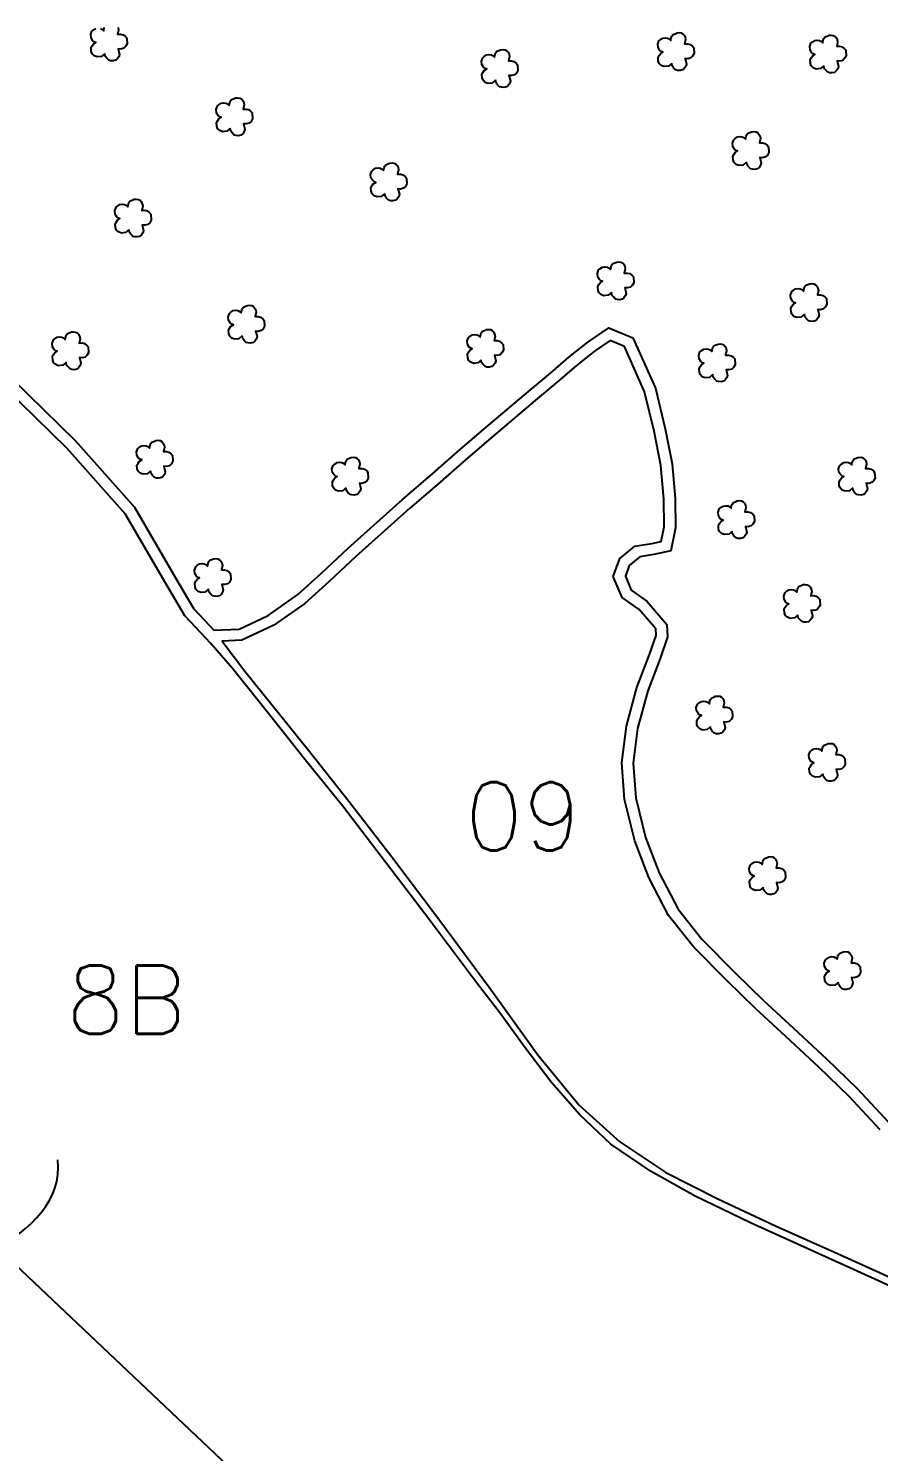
# Model space of a CAD drawing. Extents: x 713955 to 718155, y 7814478 to 7820418.
# Drawn here: x 715456 to 715780, y 7816877 to 7817418 of the extents above; entities that cross this region are included whole.
import ezdxf
from ezdxf import colors
from ezdxf.entities.mleader import LeaderData, LeaderLine
from ezdxf.math import Vec2, Vec3

# ---------------------------------------------------------------- set-up
doc = ezdxf.new("R2010")
doc.units = 0
doc.linetypes.add('CONTINUO', pattern=[0])
for name, color, linetype in [('0114001050', 1, 'Continuous'), ('0114001050008', 5, 'Continuous'), ('0114001050009', 5, 'Continuous'), ('_SIMBOLO ARVORE', 118, 'Continuous'), ('ESCRITA', 7, 'Continuous'), ('TEXTO_NUN_TAL', 7, 'Continuous')]:
    doc.layers.add(name, color=color, linetype=linetype)
doc.styles.add('SIMPLEX', font='simplex', dxfattribs={"height": 0.2})
doc.styles.get("Standard").update_dxf_attribs({"font": 'arial.ttf'})

msp = doc.modelspace()

# ---------------------------------------------------------------- linework, layer by layer
at = {"layer": '0114001050'}
msp.add_lwpolyline([(715450, 7817285.06), (715473.8, 7817261.72), (715496.42, 7817236.34), (715512.99, 7817207.92), (715519.04, 7817197.59), (715525, 7817191.33), (715526.67, 7817189.51), (715536.27, 7817189.9), (715547.28, 7817195.09), (715558.62, 7817203.04), (715567.63, 7817211.23), (715577.74, 7817220.66), (715598.41, 7817239.22), (715608.99, 7817248.17), (715619.52, 7817257.44), (715629.35, 7817265.94), (715647.1, 7817280.95), (715654.83, 7817287.34), (715661.81, 7817293.31), (715668.92, 7817299.07), (715677.01, 7817304.51), (715686.17, 7817300.73), (715694.69, 7817281.62), (715698.47, 7817266.12), (715701.06, 7817252.73), (715702.21, 7817239.55), (715702.37, 7817228.41), (715700.52, 7817219.64), (715694.08, 7817218.24), (715688.71, 7817217.41), (715684.77, 7817214.15), (715683.27, 7817210.03), (715685.49, 7817204.76), (715691.42, 7817200.59), (715699.06, 7817191.71), (715699.33, 7817186.91), (715696.48, 7817178.78), (715691.77, 7817166.37), (715687.91, 7817152.15), (715686.29, 7817138.87), (715687.23, 7817125.76), (715690.99, 7817110.68), (715696.17, 7817097.14), (715703.35, 7817083.33), (715712.41, 7817071.91), (715725.1, 7817059.15), (715735.87, 7817048.57), (715747.25, 7817038.12), (715759.87, 7817026.38), (715771.49, 7817015.11), (715783.56, 7817002.16)], dxfattribs=at)
at = {"layer": '0114001050008', "linetype": 'CONTINUO', "flags": 128}
for points in [[(715575.59, 7817122.65), (715561.43, 7817140.16), (715546.94, 7817158.48), (715533.75, 7817174.98), (715525.42, 7817184.52), (715521.86, 7817188.39), (715515.58, 7817194.99), (715509.28, 7817205.75), (715492.92, 7817233.8), (715470.68, 7817258.75), (715446.98, 7817282), (715434.54, 7817295.78), (715423.89, 7817305.29), (715414.32, 7817310.82), (715410.81, 7817312.98), (715393.63, 7817315.18), (715146.79, 7817235.87), (715733.87, 7816680.59), (715746.99, 7816691.93), (715760.44, 7816703.74), (715774.27, 7816715.74), (715787.76, 7816727.89), (715803.17, 7816741.41), (715819.49, 7816755.57), (715834.71, 7816768.88), (715857.69, 7816789.14), (715869.98, 7816800.18), (715882.55, 7816811.54), (715895.54, 7816823.53), (715907.15, 7816834.64), (715915.66, 7816843.89), (715919.91, 7816852.49), (715920.95, 7816858.1), (715920.48, 7816859.43), (715918.92, 7816867.86), (715914.98, 7816878.98), (715910.26, 7816887.27), (715900.32, 7816894.3), (715886.08, 7816898.82), (715870.38, 7816902.73), (715854.46, 7816907.62), (715838.96, 7816914.5), (715823.92, 7816921.46), (715803.23, 7816931.11), (715779.63, 7816941.91), (715730.93, 7816963.98), (715709.86, 7816974.18), (715693.1, 7816983.52), (715677.68, 7816994), (715665.92, 7817005.16), (715655.2, 7817017.4), (715645.09, 7817030.62), (715635.48, 7817043.95), (715626.89, 7817055.09), (715607.01, 7817081.47), (715575.59, 7817122.65)], [(715146.79, 7817235.87), (715087.53, 7817216.83), (715081.66, 7817210.34), (715079.99, 7817203.64), (715077.53, 7817184.47), (715102.83, 7816879.27), (715107.84, 7816870.83), (715109.43, 7816869.37), (715124.17, 7816856.11), (715171.77, 7816813.11), (715189.05, 7816796.87), (715207.28, 7816779.67), (715246.82, 7816743.56), (715306.41, 7816689.6), (715326.38, 7816671.31), (715345.68, 7816653.02), (715364.52, 7816636.25), (715384.78, 7816618.24), (715404.62, 7816599.89), (715425.71, 7816580.42), (715446.63, 7816561.44), (715466.54, 7816542.97), (715484.71, 7816526.86), (715503.81, 7816514.23), (715518.22, 7816509.11), (715530.93, 7816512.25), (715543.2, 7816517.7), (715554.42, 7816525.51), (715561.55, 7816531.09), (715569.59, 7816537.14), (715575.75, 7816542.1), (715582.73, 7816547.97), (715595.55, 7816559.56), (715604.37, 7816567.11), (715616.49, 7816576.85), (715627.8, 7816587.61), (715634.5, 7816594.57), (715639.65, 7816597.49), (715652.04, 7816607.87), (715666.09, 7816620.77), (715680.8, 7816634.1), (715706.17, 7816656.52), (715720.19, 7816668.56), (715733.87, 7816680.59), (715146.79, 7817235.87)]]:
    msp.add_lwpolyline(points, close=True, dxfattribs=at)
at = {"layer": '0114001050009', "linetype": 'CONTINUO'}
msp.add_lwpolyline([(715780.27, 7816999.38), (715768.42, 7817012.1), (715756.91, 7817023.27), (715744.34, 7817034.96), (715732.91, 7817045.45), (715722.06, 7817056.1), (715709.19, 7817069.05), (715699.73, 7817080.98), (715692.24, 7817095.38), (715686.88, 7817109.39), (715682.97, 7817125.08), (715681.97, 7817138.98), (715683.68, 7817152.98), (715687.68, 7817167.7), (715692.44, 7817180.26), (715694.99, 7817187.53), (715694.85, 7817190.01), (715688.51, 7817197.38), (715682.01, 7817201.96), (715678.65, 7817209.91), (715681.13, 7817216.72), (715686.88, 7817221.48), (715693.3, 7817222.47), (715696.89, 7817223.25), (715698.06, 7817228.83), (715697.91, 7817239.33), (715696.8, 7817252.13), (715694.26, 7817265.2), (715690.61, 7817280.22), (715682.94, 7817297.41), (715677.5, 7817299.66), (715671.48, 7817295.61), (715664.56, 7817290.01), (715657.6, 7817284.05), (715649.86, 7817277.65), (715632.15, 7817262.67), (715622.34, 7817254.2), (715611.8, 7817244.92), (715601.24, 7817235.97), (715580.65, 7817217.49), (715570.54, 7817208.07), (715561.31, 7817199.67), (715549.44, 7817191.36), (715537.31, 7817185.64), (715529.8, 7817185.33), (715538.43, 7817173.9), (715562.66, 7817143.79), (715578.01, 7817124.4), (715594.43, 7817103.24), (715612.61, 7817079.06), (715631.37, 7817053.71), (715649.93, 7817027.98), (715665.71, 7817008.75), (715681.16, 7816994.86), (715698.7, 7816983.18), (715718.44, 7816973.13), (715740.64, 7816962.79), (715764.04, 7816952.32), (715786.75, 7816942.05)], dxfattribs=at)
at = {"layer": '_SIMBOLO ARVORE', "linetype": 'CONTINUO'}
for points in [[(715485.1, 7817408.8, 0), (715483.85, 7817407.76, 0), (715482.27, 7817407.58, 0), (715481.14, 7817408.01, 0), (715480.34, 7817408.8, 0), (715480.01, 7817409.7, 0), (715479.92, 7817411.03, 0), (715480.35, 7817411.87, 0), (715480.81, 7817412.49, 0), (715481.72, 7817413.11, 0), (715481.14, 7817413.3, 0), (715480.57, 7817413.77, 0), (715479.89, 7817414.83, 0), (715479.77, 7817416.09, 0), (715480.26, 7817417.41, 0), (715480.77, 7817417.88, 0), (715481.7, 7817418.45, 0)], [(715483.45, 7817418.47, 0), (715484.07, 7817418.18, 0), (715484.75, 7817417.58, 0), (715484.95, 7817418.73, 0)], [(715490.24, 7817418.74, 0), (715490.4, 7817417.83, 0), (715490.03, 7817416.22, 0), (715491.16, 7817416.23, 0), (715492.09, 7817416.01, 0), (715492.98, 7817415.31, 0), (715493.47, 7817414.75, 0), (715493.6, 7817412.53, 0), (715493.05, 7817411.53, 0), (715492.33, 7817410.87, 0), (715491.19, 7817410.56, 0), (715490.19, 7817410.65, 0), (715490.72, 7817408.57, 0), (715490.48, 7817407.69, 0), (715489.88, 7817406.84, 0), (715489.22, 7817406.32, 0), (715488.28, 7817406.09, 0), (715487.35, 7817406.14, 0), (715486.65, 7817406.34, 0), (715485.85, 7817407.13, 0), (715485.3, 7817407.84, 0), (715485.14, 7817408.91, 0)], [(715700.9, 7817405.13, 0), (715699.66, 7817404.09, 0), (715698.07, 7817403.9, 0), (715696.95, 7817404.34, 0), (715696.15, 7817405.13, 0), (715695.81, 7817406.03, 0), (715695.73, 7817407.36, 0), (715696.16, 7817408.2, 0), (715696.61, 7817408.82, 0), (715697.52, 7817409.44, 0), (715696.94, 7817409.63, 0), (715696.37, 7817410.1, 0), (715695.7, 7817411.16, 0), (715695.58, 7817412.42, 0), (715696.06, 7817413.74, 0), (715696.57, 7817414.21, 0), (715697.5, 7817414.77, 0), (715698.48, 7817414.91, 0), (715699.26, 7817414.79, 0), (715699.88, 7817414.51, 0), (715700.55, 7817413.9, 0), (715700.76, 7817415.06, 0), (715700.93, 7817415.52, 0), (715701.43, 7817416.16, 0), (715702.19, 7817416.44, 0), (715702.92, 7817416.76, 0), (715703.75, 7817416.84, 0), (715704.53, 7817416.73, 0), (715705.16, 7817416.39, 0), (715705.63, 7817415.88, 0), (715706.05, 7817415.07, 0), (715706.21, 7817414.16, 0), (715705.83, 7817412.54, 0), (715706.96, 7817412.56, 0), (715707.9, 7817412.34, 0), (715708.78, 7817411.64, 0), (715709.27, 7817411.08, 0), (715709.4, 7817408.85, 0), (715708.86, 7817407.86, 0), (715708.14, 7817407.2, 0), (715706.99, 7817406.89, 0), (715705.99, 7817406.98, 0), (715706.53, 7817404.9, 0), (715706.28, 7817404.02, 0), (715705.68, 7817403.17, 0), (715705.02, 7817402.65, 0), (715704.08, 7817402.41, 0), (715703.15, 7817402.47, 0), (715702.45, 7817402.67, 0), (715701.65, 7817403.46, 0), (715701.11, 7817404.16, 0), (715700.94, 7817405.24, 0)], [(715758.76, 7817404.22, 0), (715757.51, 7817403.17, 0), (715755.93, 7817402.99, 0), (715754.8, 7817403.43, 0), (715754, 7817404.21, 0), (715753.67, 7817405.11, 0), (715753.58, 7817406.44, 0), (715754.01, 7817407.28, 0), (715754.47, 7817407.91, 0), (715755.38, 7817408.52, 0), (715754.8, 7817408.71, 0), (715754.23, 7817409.18, 0), (715753.55, 7817410.24, 0), (715753.43, 7817411.5, 0), (715753.92, 7817412.82, 0), (715754.43, 7817413.29, 0), (715755.36, 7817413.86, 0), (715756.33, 7817413.99, 0), (715757.11, 7817413.88, 0), (715757.73, 7817413.59, 0), (715758.41, 7817412.99, 0), (715758.61, 7817414.14, 0), (715758.78, 7817414.6, 0), (715759.29, 7817415.24, 0), (715760.04, 7817415.52, 0), (715760.78, 7817415.84, 0), (715761.6, 7817415.92, 0), (715762.38, 7817415.81, 0), (715763.02, 7817415.47, 0), (715763.49, 7817414.96, 0), (715763.9, 7817414.15, 0), (715764.06, 7817413.24, 0), (715763.69, 7817411.63, 0), (715764.82, 7817411.64, 0), (715765.75, 7817411.42, 0), (715766.64, 7817410.72, 0), (715767.13, 7817410.16, 0), (715767.26, 7817407.94, 0), (715766.71, 7817406.94, 0), (715765.99, 7817406.28, 0), (715764.85, 7817405.97, 0), (715763.85, 7817406.06, 0), (715764.38, 7817403.98, 0), (715764.14, 7817403.1, 0), (715763.54, 7817402.25, 0), (715762.88, 7817401.73, 0), (715761.94, 7817401.5, 0), (715761.01, 7817401.55, 0), (715760.31, 7817401.75, 0), (715759.51, 7817402.54, 0), (715758.96, 7817403.25, 0), (715758.8, 7817404.32, 0)], [(715633.87, 7817398.71, 0), (715632.62, 7817397.66, 0), (715631.04, 7817397.48, 0), (715629.91, 7817397.92, 0), (715629.11, 7817398.7, 0), (715628.78, 7817399.61, 0), (715628.69, 7817400.94, 0), (715629.12, 7817401.78, 0), (715629.57, 7817402.4, 0), (715630.49, 7817403.02, 0), (715629.91, 7817403.2, 0), (715629.33, 7817403.67, 0), (715628.66, 7817404.73, 0), (715628.54, 7817406, 0), (715629.02, 7817407.31, 0), (715629.54, 7817407.78, 0), (715630.46, 7817408.35, 0), (715631.44, 7817408.48, 0), (715632.22, 7817408.37, 0), (715632.84, 7817408.08, 0), (715633.52, 7817407.48, 0), (715633.72, 7817408.63, 0), (715633.89, 7817409.1, 0), (715634.4, 7817409.73, 0), (715635.15, 7817410.01, 0), (715635.88, 7817410.34, 0), (715636.71, 7817410.41, 0), (715637.49, 7817410.3, 0), (715638.12, 7817409.97, 0), (715638.6, 7817409.46, 0), (715639.01, 7817408.64, 0), (715639.17, 7817407.74, 0), (715638.79, 7817406.12, 0), (715639.93, 7817406.14, 0), (715640.86, 7817405.91, 0), (715641.74, 7817405.21, 0), (715642.23, 7817404.65, 0), (715642.37, 7817402.43, 0), (715641.82, 7817401.43, 0), (715641.1, 7817400.77, 0), (715639.96, 7817400.47, 0), (715638.96, 7817400.55, 0), (715639.49, 7817398.48, 0), (715639.25, 7817397.59, 0), (715638.65, 7817396.75, 0), (715637.99, 7817396.22, 0), (715637.05, 7817395.99, 0), (715636.11, 7817396.05, 0), (715635.42, 7817396.24, 0), (715634.62, 7817397.03, 0), (715634.07, 7817397.74, 0), (715633.9, 7817398.82, 0)], [(715532.85, 7817380.35, 0), (715531.6, 7817379.31, 0), (715530.02, 7817379.12, 0), (715528.89, 7817379.56, 0), (715528.09, 7817380.35, 0), (715527.76, 7817381.25, 0), (715527.67, 7817382.58, 0), (715528.1, 7817383.42, 0), (715528.56, 7817384.04, 0), (715529.47, 7817384.66, 0), (715528.89, 7817384.85, 0), (715528.32, 7817385.32, 0), (715527.64, 7817386.38, 0), (715527.52, 7817387.64, 0), (715528.01, 7817388.96, 0), (715528.52, 7817389.43, 0), (715529.45, 7817389.99, 0), (715530.43, 7817390.13, 0), (715531.21, 7817390.01, 0), (715531.82, 7817389.73, 0), (715532.5, 7817389.12, 0), (715532.7, 7817390.28, 0), (715532.88, 7817390.74, 0), (715533.38, 7817391.38, 0), (715534.13, 7817391.66, 0), (715534.87, 7817391.98, 0), (715535.69, 7817392.06, 0), (715536.47, 7817391.95, 0), (715537.11, 7817391.61, 0), (715537.58, 7817391.1, 0), (715537.99, 7817390.29, 0), (715538.15, 7817389.38, 0), (715537.78, 7817387.76, 0), (715538.91, 7817387.78, 0), (715539.85, 7817387.56, 0), (715540.73, 7817386.86, 0), (715541.22, 7817386.3, 0), (715541.35, 7817384.07, 0), (715540.81, 7817383.08, 0), (715540.08, 7817382.42, 0), (715538.94, 7817382.11, 0), (715537.94, 7817382.2, 0), (715538.48, 7817380.12, 0), (715538.23, 7817379.24, 0), (715537.63, 7817378.39, 0), (715536.97, 7817377.87, 0), (715536.03, 7817377.63, 0), (715535.1, 7817377.69, 0), (715534.4, 7817377.89, 0), (715533.6, 7817378.68, 0), (715533.05, 7817379.38, 0), (715532.89, 7817380.46, 0)], [(715729.37, 7817367.5, 0), (715728.13, 7817366.46, 0), (715726.54, 7817366.28, 0), (715725.41, 7817366.71, 0), (715724.61, 7817367.5, 0), (715724.28, 7817368.4, 0), (715724.19, 7817369.73, 0), (715724.62, 7817370.57, 0), (715725.08, 7817371.19, 0), (715725.99, 7817371.81, 0), (715725.41, 7817372, 0), (715724.84, 7817372.47, 0), (715724.17, 7817373.53, 0), (715724.05, 7817374.79, 0), (715724.53, 7817376.11, 0), (715725.04, 7817376.58, 0), (715725.97, 7817377.15, 0), (715726.95, 7817377.28, 0), (715727.73, 7817377.17, 0), (715728.34, 7817376.88, 0), (715729.02, 7817376.28, 0), (715729.22, 7817377.43, 0), (715729.4, 7817377.89, 0), (715729.9, 7817378.53, 0), (715730.65, 7817378.81, 0), (715731.39, 7817379.13, 0), (715732.21, 7817379.21, 0), (715733, 7817379.1, 0), (715733.63, 7817378.76, 0), (715734.1, 7817378.25, 0), (715734.51, 7817377.44, 0), (715734.68, 7817376.53, 0), (715734.3, 7817374.92, 0), (715735.43, 7817374.93, 0), (715736.37, 7817374.71, 0), (715737.25, 7817374.01, 0), (715737.74, 7817373.45, 0), (715737.87, 7817371.23, 0), (715737.33, 7817370.23, 0), (715736.6, 7817369.57, 0), (715735.46, 7817369.26, 0), (715734.46, 7817369.35, 0), (715735, 7817367.27, 0), (715734.75, 7817366.39, 0), (715734.15, 7817365.54, 0), (715733.49, 7817365.02, 0), (715732.55, 7817364.79, 0), (715731.62, 7817364.84, 0), (715730.92, 7817365.04, 0), (715730.12, 7817365.83, 0), (715729.58, 7817366.54, 0), (715729.41, 7817367.61, 0)], [(715591.62, 7817355.57, 0), (715590.38, 7817354.53, 0), (715588.79, 7817354.34, 0), (715587.66, 7817354.78, 0), (715586.86, 7817355.57, 0), (715586.53, 7817356.47, 0), (715586.44, 7817357.8, 0), (715586.88, 7817358.64, 0), (715587.33, 7817359.26, 0), (715588.24, 7817359.88, 0), (715587.66, 7817360.07, 0), (715587.09, 7817360.54, 0), (715586.42, 7817361.6, 0), (715586.3, 7817362.86, 0), (715586.78, 7817364.18, 0), (715587.29, 7817364.65, 0), (715588.22, 7817365.22, 0), (715589.2, 7817365.35, 0), (715589.98, 7817365.23, 0), (715590.6, 7817364.95, 0), (715591.27, 7817364.35, 0), (715591.48, 7817365.5, 0), (715591.65, 7817365.96, 0), (715592.15, 7817366.6, 0), (715592.91, 7817366.88, 0), (715593.64, 7817367.2, 0), (715594.47, 7817367.28, 0), (715595.25, 7817367.17, 0), (715595.88, 7817366.83, 0), (715596.35, 7817366.32, 0), (715596.77, 7817365.51, 0), (715596.93, 7817364.6, 0), (715596.55, 7817362.99, 0), (715597.68, 7817363, 0), (715598.62, 7817362.78, 0), (715599.5, 7817362.08, 0), (715599.99, 7817361.52, 0), (715600.12, 7817359.29, 0), (715599.58, 7817358.3, 0), (715598.85, 7817357.64, 0), (715597.71, 7817357.33, 0), (715596.71, 7817357.42, 0), (715597.25, 7817355.34, 0), (715597, 7817354.46, 0), (715596.4, 7817353.61, 0), (715595.74, 7817353.09, 0), (715594.8, 7817352.85, 0), (715593.87, 7817352.91, 0), (715593.17, 7817353.11, 0), (715592.37, 7817353.9, 0), (715591.83, 7817354.61, 0), (715591.66, 7817355.68, 0)], [(715494.28, 7817341.81, 0), (715493.03, 7817340.76, 0), (715491.45, 7817340.58, 0), (715490.32, 7817341.02, 0), (715489.52, 7817341.8, 0), (715489.19, 7817342.7, 0), (715489.1, 7817344.04, 0), (715489.53, 7817344.88, 0), (715489.99, 7817345.5, 0), (715490.9, 7817346.12, 0), (715490.32, 7817346.3, 0), (715489.75, 7817346.77, 0), (715489.08, 7817347.83, 0), (715488.95, 7817349.09, 0), (715489.44, 7817350.41, 0), (715489.95, 7817350.88, 0), (715490.88, 7817351.45, 0), (715491.86, 7817351.58, 0), (715492.64, 7817351.47, 0), (715493.25, 7817351.18, 0), (715493.93, 7817350.58, 0), (715494.13, 7817351.73, 0), (715494.31, 7817352.19, 0), (715494.81, 7817352.83, 0), (715495.56, 7817353.11, 0), (715496.3, 7817353.44, 0), (715497.12, 7817353.51, 0), (715497.9, 7817353.4, 0), (715498.54, 7817353.06, 0), (715499.01, 7817352.55, 0), (715499.42, 7817351.74, 0), (715499.58, 7817350.83, 0), (715499.21, 7817349.22, 0), (715500.34, 7817349.24, 0), (715501.28, 7817349.01, 0), (715502.16, 7817348.31, 0), (715502.65, 7817347.75, 0), (715502.78, 7817345.53, 0), (715502.24, 7817344.53, 0), (715501.51, 7817343.87, 0), (715500.37, 7817343.56, 0), (715499.37, 7817343.65, 0), (715499.91, 7817341.58, 0), (715499.66, 7817340.69, 0), (715499.06, 7817339.85, 0), (715498.4, 7817339.32, 0), (715497.46, 7817339.09, 0), (715496.53, 7817339.14, 0), (715495.83, 7817339.34, 0), (715495.03, 7817340.13, 0), (715494.49, 7817340.84, 0), (715494.32, 7817341.91, 0)], [(715677.94, 7817317.95, 0), (715676.7, 7817316.9, 0), (715675.12, 7817316.72, 0), (715673.99, 7817317.15, 0), (715673.19, 7817317.94, 0), (715672.86, 7817318.84, 0), (715672.77, 7817320.17, 0), (715673.2, 7817321.01, 0), (715673.65, 7817321.63, 0), (715674.57, 7817322.25, 0), (715673.99, 7817322.44, 0), (715673.41, 7817322.91, 0), (715672.74, 7817323.97, 0), (715672.62, 7817325.23, 0), (715673.1, 7817326.55, 0), (715673.61, 7817327.02, 0), (715674.54, 7817327.59, 0), (715675.52, 7817327.72, 0), (715676.3, 7817327.61, 0), (715676.92, 7817327.32, 0), (715677.6, 7817326.72, 0), (715677.8, 7817327.87, 0), (715677.97, 7817328.33, 0), (715678.48, 7817328.97, 0), (715679.23, 7817329.25, 0), (715679.96, 7817329.57, 0), (715680.79, 7817329.65, 0), (715681.57, 7817329.54, 0), (715682.2, 7817329.2, 0), (715682.68, 7817328.69, 0), (715683.09, 7817327.88, 0), (715683.25, 7817326.97, 0), (715682.87, 7817325.36, 0), (715684.01, 7817325.37, 0), (715684.94, 7817325.15, 0), (715685.82, 7817324.45, 0), (715686.31, 7817323.89, 0), (715686.45, 7817321.67, 0), (715685.9, 7817320.67, 0), (715685.18, 7817320.01, 0), (715684.04, 7817319.7, 0), (715683.04, 7817319.79, 0), (715683.57, 7817317.71, 0), (715683.33, 7817316.83, 0), (715682.73, 7817315.98, 0), (715682.06, 7817315.46, 0), (715681.13, 7817315.23, 0), (715680.19, 7817315.28, 0), (715679.5, 7817315.48, 0), (715678.69, 7817316.27, 0), (715678.15, 7817316.98, 0), (715677.98, 7817318.05, 0)], [(715751.41, 7817309.69, 0), (715750.17, 7817308.64, 0), (715748.58, 7817308.46, 0), (715747.45, 7817308.89, 0), (715746.65, 7817309.68, 0), (715746.32, 7817310.58, 0), (715746.23, 7817311.91, 0), (715746.66, 7817312.75, 0), (715747.12, 7817313.37, 0), (715748.03, 7817313.99, 0), (715747.45, 7817314.18, 0), (715746.88, 7817314.65, 0), (715746.21, 7817315.71, 0), (715746.09, 7817316.97, 0), (715746.57, 7817318.29, 0), (715747.08, 7817318.76, 0), (715748.01, 7817319.33, 0), (715748.99, 7817319.46, 0), (715749.77, 7817319.35, 0), (715750.38, 7817319.06, 0), (715751.06, 7817318.46, 0), (715751.26, 7817319.61, 0), (715751.44, 7817320.07, 0), (715751.94, 7817320.71, 0), (715752.69, 7817320.99, 0), (715753.43, 7817321.31, 0), (715754.25, 7817321.39, 0), (715755.04, 7817321.28, 0), (715755.67, 7817320.94, 0), (715756.14, 7817320.43, 0), (715756.55, 7817319.62, 0), (715756.72, 7817318.71, 0), (715756.34, 7817317.1, 0), (715757.47, 7817317.11, 0), (715758.41, 7817316.89, 0), (715759.29, 7817316.19, 0), (715759.78, 7817315.63, 0), (715759.91, 7817313.41, 0), (715759.37, 7817312.41, 0), (715758.64, 7817311.75, 0), (715757.5, 7817311.44, 0), (715756.5, 7817311.53, 0), (715757.04, 7817309.45, 0), (715756.79, 7817308.57, 0), (715756.19, 7817307.72, 0), (715755.53, 7817307.2, 0), (715754.59, 7817306.97, 0), (715753.66, 7817307.02, 0), (715752.96, 7817307.22, 0), (715752.16, 7817308.01, 0), (715751.62, 7817308.72, 0), (715751.45, 7817309.79, 0)], [(715537.44, 7817301.43, 0), (715536.2, 7817300.38, 0), (715534.61, 7817300.2, 0), (715533.48, 7817300.64, 0), (715532.68, 7817301.42, 0), (715532.35, 7817302.32, 0), (715532.26, 7817303.65, 0), (715532.69, 7817304.49, 0), (715533.15, 7817305.11, 0), (715534.06, 7817305.73, 0), (715533.48, 7817305.92, 0), (715532.91, 7817306.39, 0), (715532.24, 7817307.45, 0), (715532.12, 7817308.71, 0), (715532.6, 7817310.03, 0), (715533.11, 7817310.5, 0), (715534.04, 7817311.07, 0), (715535.02, 7817311.2, 0), (715535.8, 7817311.09, 0), (715536.41, 7817310.8, 0), (715537.09, 7817310.2, 0), (715537.29, 7817311.35, 0), (715537.47, 7817311.81, 0), (715537.97, 7817312.45, 0), (715538.72, 7817312.73, 0), (715539.46, 7817313.05, 0), (715540.28, 7817313.13, 0), (715541.07, 7817313.02, 0), (715541.7, 7817312.68, 0), (715542.17, 7817312.17, 0), (715542.58, 7817311.36, 0), (715542.75, 7817310.45, 0), (715542.37, 7817308.84, 0), (715543.5, 7817308.85, 0), (715544.44, 7817308.63, 0), (715545.32, 7817307.93, 0), (715545.81, 7817307.37, 0), (715545.94, 7817305.15, 0), (715545.4, 7817304.15, 0), (715544.67, 7817303.49, 0), (715543.53, 7817303.18, 0), (715542.53, 7817303.27, 0), (715543.07, 7817301.19, 0), (715542.82, 7817300.31, 0), (715542.22, 7817299.46, 0), (715541.56, 7817298.94, 0), (715540.62, 7817298.71, 0), (715539.69, 7817298.76, 0), (715538.99, 7817298.96, 0), (715538.19, 7817299.75, 0), (715537.65, 7817300.46, 0), (715537.48, 7817301.53, 0)], [(715628.36, 7817292.25, 0), (715627.11, 7817291.2, 0), (715625.53, 7817291.02, 0), (715624.4, 7817291.46, 0), (715623.6, 7817292.24, 0), (715623.27, 7817293.14, 0), (715623.18, 7817294.48, 0), (715623.61, 7817295.32, 0), (715624.06, 7817295.94, 0), (715624.98, 7817296.56, 0), (715624.4, 7817296.74, 0), (715623.82, 7817297.21, 0), (715623.15, 7817298.27, 0), (715623.03, 7817299.54, 0), (715623.52, 7817300.85, 0), (715624.03, 7817301.32, 0), (715624.96, 7817301.89, 0), (715625.93, 7817302.02, 0), (715626.71, 7817301.91, 0), (715627.33, 7817301.62, 0), (715628.01, 7817301.02, 0), (715628.21, 7817302.17, 0), (715628.38, 7817302.63, 0), (715628.89, 7817303.27, 0), (715629.64, 7817303.55, 0), (715630.37, 7817303.88, 0), (715631.2, 7817303.95, 0), (715631.98, 7817303.84, 0), (715632.61, 7817303.5, 0), (715633.09, 7817303, 0), (715633.5, 7817302.18, 0), (715633.66, 7817301.27, 0), (715633.28, 7817299.66, 0), (715634.42, 7817299.68, 0), (715635.35, 7817299.45, 0), (715636.23, 7817298.75, 0), (715636.72, 7817298.19, 0), (715636.86, 7817295.97, 0), (715636.31, 7817294.97, 0), (715635.59, 7817294.31, 0), (715634.45, 7817294.01, 0), (715633.45, 7817294.09, 0), (715633.98, 7817292.02, 0), (715633.74, 7817291.13, 0), (715633.14, 7817290.29, 0), (715632.48, 7817289.76, 0), (715631.54, 7817289.53, 0), (715630.6, 7817289.59, 0), (715629.91, 7817289.78, 0), (715629.11, 7817290.57, 0), (715628.56, 7817291.28, 0), (715628.39, 7817292.35, 0)], [(715470.4, 7817291.33, 0), (715469.16, 7817290.28, 0), (715467.57, 7817290.1, 0), (715466.45, 7817290.54, 0), (715465.65, 7817291.33, 0), (715465.31, 7817292.23, 0), (715465.23, 7817293.56, 0), (715465.66, 7817294.4, 0), (715466.11, 7817295.02, 0), (715467.02, 7817295.64, 0), (715466.44, 7817295.82, 0), (715465.87, 7817296.3, 0), (715465.2, 7817297.36, 0), (715465.08, 7817298.62, 0), (715465.56, 7817299.93, 0), (715466.07, 7817300.4, 0), (715467, 7817300.97, 0), (715467.98, 7817301.1, 0), (715468.76, 7817300.99, 0), (715469.38, 7817300.71, 0), (715470.05, 7817300.1, 0), (715470.26, 7817301.26, 0), (715470.43, 7817301.72, 0), (715470.93, 7817302.36, 0), (715471.69, 7817302.63, 0), (715472.42, 7817302.96, 0), (715473.25, 7817303.03, 0), (715474.03, 7817302.92, 0), (715474.66, 7817302.59, 0), (715475.13, 7817302.08, 0), (715475.55, 7817301.26, 0), (715475.71, 7817300.36, 0), (715475.33, 7817298.74, 0), (715476.46, 7817298.76, 0), (715477.4, 7817298.53, 0), (715478.28, 7817297.83, 0), (715478.77, 7817297.28, 0), (715478.91, 7817295.05, 0), (715478.36, 7817294.06, 0), (715477.64, 7817293.39, 0), (715476.49, 7817293.09, 0), (715475.5, 7817293.18, 0), (715476.03, 7817291.1, 0), (715475.78, 7817290.21, 0), (715475.18, 7817289.37, 0), (715474.52, 7817288.84, 0), (715473.58, 7817288.61, 0), (715472.65, 7817288.67, 0), (715471.95, 7817288.87, 0), (715471.15, 7817289.65, 0), (715470.61, 7817290.36, 0), (715470.44, 7817291.44, 0)], [(715716.51, 7817286.74, 0), (715715.27, 7817285.69, 0), (715713.69, 7817285.51, 0), (715712.56, 7817285.95, 0), (715711.76, 7817286.74, 0), (715711.43, 7817287.64, 0), (715711.34, 7817288.97, 0), (715711.77, 7817289.81, 0), (715712.22, 7817290.43, 0), (715713.13, 7817291.05, 0), (715712.55, 7817291.23, 0), (715711.98, 7817291.71, 0), (715711.31, 7817292.77, 0), (715711.19, 7817294.03, 0), (715711.67, 7817295.34, 0), (715712.18, 7817295.81, 0), (715713.11, 7817296.38, 0), (715714.09, 7817296.51, 0), (715714.87, 7817296.4, 0), (715715.49, 7817296.12, 0), (715716.16, 7817295.51, 0), (715716.37, 7817296.67, 0), (715716.54, 7817297.13, 0), (715717.05, 7817297.77, 0), (715717.8, 7817298.04, 0), (715718.53, 7817298.37, 0), (715719.36, 7817298.44, 0), (715720.14, 7817298.33, 0), (715720.77, 7817298, 0), (715721.24, 7817297.49, 0), (715721.66, 7817296.67, 0), (715721.82, 7817295.77, 0), (715721.44, 7817294.15, 0), (715722.58, 7817294.17, 0), (715723.51, 7817293.94, 0), (715724.39, 7817293.25, 0), (715724.88, 7817292.69, 0), (715725.02, 7817290.46, 0), (715724.47, 7817289.47, 0), (715723.75, 7817288.8, 0), (715722.61, 7817288.5, 0), (715721.61, 7817288.59, 0), (715722.14, 7817286.51, 0), (715721.9, 7817285.62, 0), (715721.3, 7817284.78, 0), (715720.63, 7817284.25, 0), (715719.69, 7817284.02, 0), (715718.76, 7817284.08, 0), (715718.07, 7817284.28, 0), (715717.26, 7817285.06, 0), (715716.72, 7817285.77, 0), (715716.55, 7817286.85, 0)], [(715502.54, 7817250.03, 0), (715501.3, 7817248.98, 0), (715499.72, 7817248.8, 0), (715498.59, 7817249.24, 0), (715497.79, 7817250.03, 0), (715497.46, 7817250.93, 0), (715497.37, 7817252.26, 0), (715497.8, 7817253.1, 0), (715498.25, 7817253.72, 0), (715499.17, 7817254.34, 0), (715498.58, 7817254.52, 0), (715498.01, 7817255, 0), (715497.34, 7817256.06, 0), (715497.22, 7817257.32, 0), (715497.7, 7817258.63, 0), (715498.21, 7817259.1, 0), (715499.14, 7817259.67, 0), (715500.12, 7817259.8, 0), (715500.9, 7817259.69, 0), (715501.52, 7817259.41, 0), (715502.2, 7817258.8, 0), (715502.4, 7817259.96, 0), (715502.57, 7817260.42, 0), (715503.08, 7817261.06, 0), (715503.83, 7817261.33, 0), (715504.56, 7817261.66, 0), (715505.39, 7817261.73, 0), (715506.17, 7817261.62, 0), (715506.8, 7817261.29, 0), (715507.28, 7817260.78, 0), (715507.69, 7817259.96, 0), (715507.85, 7817259.06, 0), (715507.47, 7817257.44, 0), (715508.61, 7817257.46, 0), (715509.54, 7817257.23, 0), (715510.42, 7817256.53, 0), (715510.91, 7817255.98, 0), (715511.05, 7817253.75, 0), (715510.5, 7817252.76, 0), (715509.78, 7817252.09, 0), (715508.64, 7817251.79, 0), (715507.64, 7817251.88, 0), (715508.17, 7817249.8, 0), (715507.93, 7817248.91, 0), (715507.33, 7817248.07, 0), (715506.66, 7817247.54, 0), (715505.73, 7817247.31, 0), (715504.79, 7817247.37, 0), (715504.1, 7817247.57, 0), (715503.29, 7817248.35, 0), (715502.75, 7817249.06, 0), (715502.58, 7817250.14, 0)], [(715576.93, 7817243.61, 0), (715575.68, 7817242.56, 0), (715574.1, 7817242.38, 0), (715572.97, 7817242.82, 0), (715572.17, 7817243.6, 0), (715571.84, 7817244.5, 0), (715571.75, 7817245.83, 0), (715572.18, 7817246.67, 0), (715572.64, 7817247.3, 0), (715573.55, 7817247.91, 0), (715572.97, 7817248.1, 0), (715572.4, 7817248.57, 0), (715571.72, 7817249.63, 0), (715571.6, 7817250.89, 0), (715572.09, 7817252.21, 0), (715572.6, 7817252.68, 0), (715573.53, 7817253.25, 0), (715574.51, 7817253.38, 0), (715575.29, 7817253.27, 0), (715575.9, 7817252.98, 0), (715576.58, 7817252.38, 0), (715576.78, 7817253.53, 0), (715576.95, 7817253.99, 0), (715577.46, 7817254.63, 0), (715578.21, 7817254.91, 0), (715578.95, 7817255.23, 0), (715579.77, 7817255.31, 0), (715580.55, 7817255.2, 0), (715581.19, 7817254.86, 0), (715581.66, 7817254.35, 0), (715582.07, 7817253.54, 0), (715582.23, 7817252.63, 0), (715581.86, 7817251.02, 0), (715582.99, 7817251.03, 0), (715583.93, 7817250.81, 0), (715584.81, 7817250.11, 0), (715585.3, 7817249.55, 0), (715585.43, 7817247.33, 0), (715584.89, 7817246.33, 0), (715584.16, 7817245.67, 0), (715583.02, 7817245.36, 0), (715582.02, 7817245.45, 0), (715582.55, 7817243.37, 0), (715582.31, 7817242.49, 0), (715581.71, 7817241.64, 0), (715581.05, 7817241.12, 0), (715580.11, 7817240.89, 0), (715579.18, 7817240.94, 0), (715578.48, 7817241.14, 0), (715577.68, 7817241.93, 0), (715577.13, 7817242.64, 0), (715576.97, 7817243.71, 0)], [(715769.78, 7817243.61, 0), (715768.53, 7817242.56, 0), (715766.95, 7817242.38, 0), (715765.82, 7817242.82, 0), (715765.02, 7817243.6, 0), (715764.69, 7817244.5, 0), (715764.6, 7817245.83, 0), (715765.03, 7817246.67, 0), (715765.49, 7817247.3, 0), (715766.4, 7817247.91, 0), (715765.82, 7817248.1, 0), (715765.25, 7817248.57, 0), (715764.57, 7817249.63, 0), (715764.45, 7817250.89, 0), (715764.94, 7817252.21, 0), (715765.45, 7817252.68, 0), (715766.38, 7817253.25, 0), (715767.35, 7817253.38, 0), (715768.13, 7817253.27, 0), (715768.75, 7817252.98, 0), (715769.43, 7817252.38, 0), (715769.63, 7817253.53, 0), (715769.8, 7817253.99, 0), (715770.31, 7817254.63, 0), (715771.06, 7817254.91, 0), (715771.79, 7817255.23, 0), (715772.62, 7817255.31, 0), (715773.4, 7817255.2, 0), (715774.04, 7817254.86, 0), (715774.51, 7817254.35, 0), (715774.92, 7817253.54, 0), (715775.08, 7817252.63, 0), (715774.71, 7817251.02, 0), (715775.84, 7817251.03, 0), (715776.77, 7817250.81, 0), (715777.66, 7817250.11, 0), (715778.15, 7817249.55, 0), (715778.28, 7817247.33, 0), (715777.73, 7817246.33, 0), (715777.01, 7817245.67, 0), (715775.87, 7817245.36, 0), (715774.87, 7817245.45, 0), (715775.4, 7817243.37, 0), (715775.16, 7817242.49, 0), (715774.56, 7817241.64, 0), (715773.9, 7817241.12, 0), (715772.96, 7817240.89, 0), (715772.03, 7817240.94, 0), (715771.33, 7817241.14, 0), (715770.53, 7817241.93, 0), (715769.98, 7817242.64, 0), (715769.82, 7817243.71, 0)], [(715723.86, 7817227.09, 0), (715722.62, 7817226.04, 0), (715721.03, 7817225.86, 0), (715719.9, 7817226.3, 0), (715719.1, 7817227.08, 0), (715718.77, 7817227.98, 0), (715718.68, 7817229.31, 0), (715719.11, 7817230.15, 0), (715719.57, 7817230.78, 0), (715720.48, 7817231.39, 0), (715719.9, 7817231.58, 0), (715719.33, 7817232.05, 0), (715718.66, 7817233.11, 0), (715718.54, 7817234.37, 0), (715719.02, 7817235.69, 0), (715719.53, 7817236.16, 0), (715720.46, 7817236.73, 0), (715721.44, 7817236.86, 0), (715722.22, 7817236.75, 0), (715722.83, 7817236.46, 0), (715723.51, 7817235.86, 0), (715723.71, 7817237.01, 0), (715723.89, 7817237.47, 0), (715724.39, 7817238.11, 0), (715725.14, 7817238.39, 0), (715725.88, 7817238.71, 0), (715726.7, 7817238.79, 0), (715727.49, 7817238.68, 0), (715728.12, 7817238.34, 0), (715728.59, 7817237.83, 0), (715729, 7817237.02, 0), (715729.17, 7817236.11, 0), (715728.79, 7817234.5, 0), (715729.92, 7817234.51, 0), (715730.86, 7817234.29, 0), (715731.74, 7817233.59, 0), (715732.23, 7817233.03, 0), (715732.36, 7817230.81, 0), (715731.82, 7817229.81, 0), (715731.09, 7817229.15, 0), (715729.95, 7817228.84, 0), (715728.95, 7817228.93, 0), (715729.49, 7817226.85, 0), (715729.24, 7817225.97, 0), (715728.64, 7817225.12, 0), (715727.98, 7817224.6, 0), (715727.04, 7817224.37, 0), (715726.11, 7817224.42, 0), (715725.41, 7817224.62, 0), (715724.61, 7817225.41, 0), (715724.07, 7817226.12, 0), (715723.9, 7817227.19, 0)], [(715524.58, 7817205.06, 0), (715523.34, 7817204.01, 0), (715521.76, 7817203.83, 0), (715520.63, 7817204.27, 0), (715519.83, 7817205.06, 0), (715519.5, 7817205.96, 0), (715519.41, 7817207.29, 0), (715519.84, 7817208.13, 0), (715520.29, 7817208.75, 0), (715521.2, 7817209.37, 0), (715520.62, 7817209.55, 0), (715520.05, 7817210.02, 0), (715519.38, 7817211.08, 0), (715519.26, 7817212.35, 0), (715519.74, 7817213.66, 0), (715520.25, 7817214.13, 0), (715521.18, 7817214.7, 0), (715522.16, 7817214.83, 0), (715522.94, 7817214.72, 0), (715523.56, 7817214.43, 0), (715524.23, 7817213.83, 0), (715524.44, 7817214.98, 0), (715524.61, 7817215.45, 0), (715525.12, 7817216.09, 0), (715525.87, 7817216.36, 0), (715526.6, 7817216.69, 0), (715527.43, 7817216.76, 0), (715528.21, 7817216.65, 0), (715528.84, 7817216.32, 0), (715529.31, 7817215.81, 0), (715529.73, 7817214.99, 0), (715529.89, 7817214.09, 0), (715529.51, 7817212.47, 0), (715530.65, 7817212.49, 0), (715531.58, 7817212.26, 0), (715532.46, 7817211.56, 0), (715532.95, 7817211, 0), (715533.09, 7817208.78, 0), (715532.54, 7817207.79, 0), (715531.82, 7817207.12, 0), (715530.68, 7817206.82, 0), (715529.68, 7817206.91, 0), (715530.21, 7817204.83, 0), (715529.97, 7817203.94, 0), (715529.37, 7817203.1, 0), (715528.7, 7817202.57, 0), (715527.76, 7817202.34, 0), (715526.83, 7817202.4, 0), (715526.14, 7817202.6, 0), (715525.33, 7817203.38, 0), (715524.79, 7817204.09, 0), (715524.62, 7817205.17, 0)], [(715748.88, 7817195.22, 0), (715747.63, 7817194.17, 0), (715746.05, 7817193.99, 0), (715744.92, 7817194.43, 0), (715744.12, 7817195.21, 0), (715743.79, 7817196.11, 0), (715743.7, 7817197.45, 0), (715744.13, 7817198.29, 0), (715744.59, 7817198.91, 0), (715745.5, 7817199.53, 0), (715744.92, 7817199.71, 0), (715744.35, 7817200.18, 0), (715743.67, 7817201.24, 0), (715743.55, 7817202.5, 0), (715744.04, 7817203.82, 0), (715744.55, 7817204.29, 0), (715745.48, 7817204.86, 0), (715746.45, 7817204.99, 0), (715747.23, 7817204.88, 0), (715747.85, 7817204.59, 0), (715748.53, 7817203.99, 0), (715748.73, 7817205.14, 0), (715748.9, 7817205.6, 0), (715749.41, 7817206.24, 0), (715750.16, 7817206.52, 0), (715750.89, 7817206.85, 0), (715751.72, 7817206.92, 0), (715752.5, 7817206.81, 0), (715753.14, 7817206.47, 0), (715753.61, 7817205.96, 0), (715754.02, 7817205.15, 0), (715754.18, 7817204.24, 0), (715753.81, 7817202.63, 0), (715754.94, 7817202.65, 0), (715755.87, 7817202.42, 0), (715756.76, 7817201.72, 0), (715757.25, 7817201.16, 0), (715757.38, 7817198.94, 0), (715756.83, 7817197.94, 0), (715756.11, 7817197.28, 0), (715754.97, 7817196.97, 0), (715753.97, 7817197.06, 0), (715754.5, 7817194.99, 0), (715754.26, 7817194.1, 0), (715753.66, 7817193.26, 0), (715753, 7817192.73, 0), (715752.06, 7817192.5, 0), (715751.13, 7817192.55, 0), (715750.43, 7817192.75, 0), (715749.63, 7817193.54, 0), (715749.08, 7817194.25, 0), (715748.92, 7817195.32, 0)], [(715715.6, 7817152.75, 0), (715714.35, 7817151.7, 0), (715712.77, 7817151.52, 0), (715711.64, 7817151.96, 0), (715710.84, 7817152.74, 0), (715710.51, 7817153.64, 0), (715710.42, 7817154.97, 0), (715710.85, 7817155.82, 0), (715711.31, 7817156.44, 0), (715712.22, 7817157.05, 0), (715711.64, 7817157.24, 0), (715711.06, 7817157.71, 0), (715710.39, 7817158.77, 0), (715710.27, 7817160.03, 0), (715710.76, 7817161.35, 0), (715711.27, 7817161.82, 0), (715712.2, 7817162.39, 0), (715713.17, 7817162.52, 0), (715713.95, 7817162.41, 0), (715714.57, 7817162.12, 0), (715715.25, 7817161.52, 0), (715715.45, 7817162.67, 0), (715715.62, 7817163.13, 0), (715716.13, 7817163.77, 0), (715716.88, 7817164.05, 0), (715717.61, 7817164.37, 0), (715718.44, 7817164.45, 0), (715719.22, 7817164.34, 0), (715719.86, 7817164, 0), (715720.33, 7817163.49, 0), (715720.74, 7817162.68, 0), (715720.9, 7817161.77, 0), (715720.53, 7817160.16, 0), (715721.66, 7817160.18, 0), (715722.59, 7817159.95, 0), (715723.48, 7817159.25, 0), (715723.97, 7817158.69, 0), (715724.1, 7817156.47, 0), (715723.55, 7817155.47, 0), (715722.83, 7817154.81, 0), (715721.69, 7817154.5, 0), (715720.69, 7817154.59, 0), (715721.22, 7817152.52, 0), (715720.98, 7817151.63, 0), (715720.38, 7817150.79, 0), (715719.72, 7817150.26, 0), (715718.78, 7817150.03, 0), (715717.85, 7817150.08, 0), (715717.15, 7817150.28, 0), (715716.35, 7817151.07, 0), (715715.8, 7817151.78, 0), (715715.63, 7817152.85, 0)], [(715758.43, 7817134.75, 0), (715757.19, 7817133.7, 0), (715755.61, 7817133.52, 0), (715754.48, 7817133.96, 0), (715753.68, 7817134.75, 0), (715753.35, 7817135.65, 0), (715753.26, 7817136.98, 0), (715753.69, 7817137.82, 0), (715754.14, 7817138.44, 0), (715755.06, 7817139.06, 0), (715754.48, 7817139.24, 0), (715753.9, 7817139.72, 0), (715753.23, 7817140.78, 0), (715753.11, 7817142.04, 0), (715753.59, 7817143.35, 0), (715754.1, 7817143.82, 0), (715755.03, 7817144.39, 0), (715756.01, 7817144.52, 0), (715756.79, 7817144.41, 0), (715757.41, 7817144.13, 0), (715758.09, 7817143.52, 0), (715758.29, 7817144.68, 0), (715758.46, 7817145.14, 0), (715758.97, 7817145.78, 0), (715759.72, 7817146.05, 0), (715760.45, 7817146.38, 0), (715761.28, 7817146.45, 0), (715762.06, 7817146.34, 0), (715762.69, 7817146.01, 0), (715763.17, 7817145.5, 0), (715763.58, 7817144.68, 0), (715763.74, 7817143.78, 0), (715763.36, 7817142.16, 0), (715764.5, 7817142.18, 0), (715765.43, 7817141.95, 0), (715766.31, 7817141.26, 0), (715766.8, 7817140.7, 0), (715766.94, 7817138.47, 0), (715766.39, 7817137.48, 0), (715765.67, 7817136.81, 0), (715764.53, 7817136.51, 0), (715763.53, 7817136.6, 0), (715764.06, 7817134.52, 0), (715763.82, 7817133.63, 0), (715763.22, 7817132.79, 0), (715762.55, 7817132.26, 0), (715761.62, 7817132.03, 0), (715760.68, 7817132.09, 0), (715759.99, 7817132.29, 0), (715759.19, 7817133.07, 0), (715758.64, 7817133.78, 0), (715758.47, 7817134.86, 0)], [(715735.7, 7817091.64, 0), (715734.45, 7817090.59, 0), (715732.87, 7817090.41, 0), (715731.74, 7817090.85, 0), (715730.94, 7817091.63, 0), (715730.61, 7817092.53, 0), (715730.52, 7817093.87, 0), (715730.95, 7817094.71, 0), (715731.41, 7817095.33, 0), (715732.32, 7817095.95, 0), (715731.74, 7817096.13, 0), (715731.17, 7817096.6, 0), (715730.49, 7817097.66, 0), (715730.37, 7817098.93, 0), (715730.86, 7817100.24, 0), (715731.37, 7817100.71, 0), (715732.3, 7817101.28, 0), (715733.28, 7817101.41, 0), (715734.06, 7817101.3, 0), (715734.67, 7817101.01, 0), (715735.35, 7817100.41, 0), (715735.55, 7817101.56, 0), (715735.73, 7817102.02, 0), (715736.23, 7817102.66, 0), (715736.98, 7817102.94, 0), (715737.72, 7817103.27, 0), (715738.54, 7817103.34, 0), (715739.32, 7817103.23, 0), (715739.96, 7817102.89, 0), (715740.43, 7817102.39, 0), (715740.84, 7817101.57, 0), (715741, 7817100.66, 0), (715740.63, 7817099.05, 0), (715741.76, 7817099.07, 0), (715742.7, 7817098.84, 0), (715743.58, 7817098.14, 0), (715744.07, 7817097.58, 0), (715744.2, 7817095.36, 0), (715743.66, 7817094.36, 0), (715742.93, 7817093.7, 0), (715741.79, 7817093.4, 0), (715740.79, 7817093.48, 0), (715741.33, 7817091.41, 0), (715741.08, 7817090.52, 0), (715740.48, 7817089.68, 0), (715739.82, 7817089.15, 0), (715738.88, 7817088.92, 0), (715737.95, 7817088.98, 0), (715737.25, 7817089.17, 0), (715736.45, 7817089.96, 0), (715735.9, 7817090.67, 0), (715735.74, 7817091.74, 0)], [(715764.26, 7817055.52, 0), (715763.02, 7817054.47, 0), (715761.44, 7817054.29, 0), (715760.31, 7817054.73, 0), (715759.51, 7817055.51, 0), (715759.18, 7817056.41, 0), (715759.09, 7817057.74, 0), (715759.52, 7817058.58, 0), (715759.97, 7817059.21, 0), (715760.88, 7817059.82, 0), (715760.3, 7817060.01, 0), (715759.73, 7817060.48, 0), (715759.06, 7817061.54, 0), (715758.94, 7817062.8, 0), (715759.42, 7817064.12, 0), (715759.93, 7817064.59, 0), (715760.86, 7817065.16, 0), (715761.84, 7817065.29, 0), (715762.62, 7817065.18, 0), (715763.24, 7817064.89, 0), (715763.91, 7817064.29, 0), (715764.12, 7817065.44, 0), (715764.29, 7817065.9, 0), (715764.8, 7817066.54, 0), (715765.55, 7817066.82, 0), (715766.28, 7817067.14, 0), (715767.11, 7817067.22, 0), (715767.89, 7817067.11, 0), (715768.52, 7817066.77, 0), (715768.99, 7817066.26, 0), (715769.41, 7817065.45, 0), (715769.57, 7817064.54, 0), (715769.19, 7817062.93, 0), (715770.33, 7817062.94, 0), (715771.26, 7817062.72, 0), (715772.14, 7817062.02, 0), (715772.63, 7817061.46, 0), (715772.77, 7817059.24, 0), (715772.22, 7817058.24, 0), (715771.5, 7817057.58, 0), (715770.36, 7817057.27, 0), (715769.36, 7817057.36, 0), (715769.89, 7817055.28, 0), (715769.65, 7817054.4, 0), (715769.05, 7817053.55, 0), (715768.38, 7817053.03, 0), (715767.44, 7817052.8, 0), (715766.51, 7817052.85, 0), (715765.82, 7817053.05, 0), (715765.01, 7817053.84, 0), (715764.47, 7817054.55, 0), (715764.3, 7817055.62, 0)]]:
    msp.add_polyline3d(points, dxfattribs=at)

# ---------------------------------------------------------------- texts
at = {"layer": 'TEXTO_NUN_TAL', "linetype": 'Continuous', "style": 'SIMPLEX'}
for s, p in [('09', (715622.09, 7817105.66)), ('8B', (715470.41, 7817035.98))]:
    msp.add_text(s, height=26, dxfattribs=at).set_placement(p)

# ---------------------------------------------------------------- leaders
at = {"layer": 'ESCRITA', "linetype": 'Continuous'}
ml = msp.add_multileader_mtext('Standard', dxfattribs=at)
ml.set_content('', color=256)
ml.set_leader_properties()
ml.build(insert=Vec2(0, 0))
ml.multileader.update_dxf_attribs({"leader_type": 2, "text_right_attachment_type": 6, "text_top_attachment_type": 0, "text_bottom_attachment_type": 0, "dogleg_length": 0.36, "arrow_head_size": 32})
ctx = ml.context
ctx.base_point, ctx.char_height, ctx.arrow_head_size, ctx.landing_gap_size, ctx.plane_origin, ctx.plane_x_axis, ctx.plane_y_axis = Vec3(715467.22, 7816987.97), 0.288, 32, 0.144, Vec3(715338.61, 7816941.64), Vec3(-0.109774, 0.993957), Vec3(-0.993957, -0.109774)
ctx.right_attachment = 6
notes = []
notes.append((ctx, [(0, (1, 1, 0), (715467.28, 7816987.4), (-0.109774, 0.993957), 0.576, [(0, [(715372.92, 7816904.14)], 256, [])])]))
ctx.mtext.insert, ctx.mtext.text_direction, ctx.mtext.rotation, ctx.mtext.flow_direction = Vec3(715467.06, 7816988.1), Vec3(-0.109774, 0.993957), 1.680792, 5
for ctx, leaders in notes:
    for number, flags, end, landing, length, lines in leaders:
        leader = LeaderData()
        leader.index, (leader.has_last_leader_line, leader.has_dogleg_vector, leader.attachment_direction) = number, flags
        leader.last_leader_point, leader.dogleg_vector, leader.dogleg_length = Vec3(end), Vec3(landing), length
        for number, points, colour, breaks in lines:
            line = LeaderLine()
            line.index, line.vertices, line.color, line.breaks = number, Vec3.list(points), colors.encode_raw_color(colour), breaks
            leader.lines.append(line)
        ctx.leaders.append(leader)

doc.saveas('drawing.dxf')
